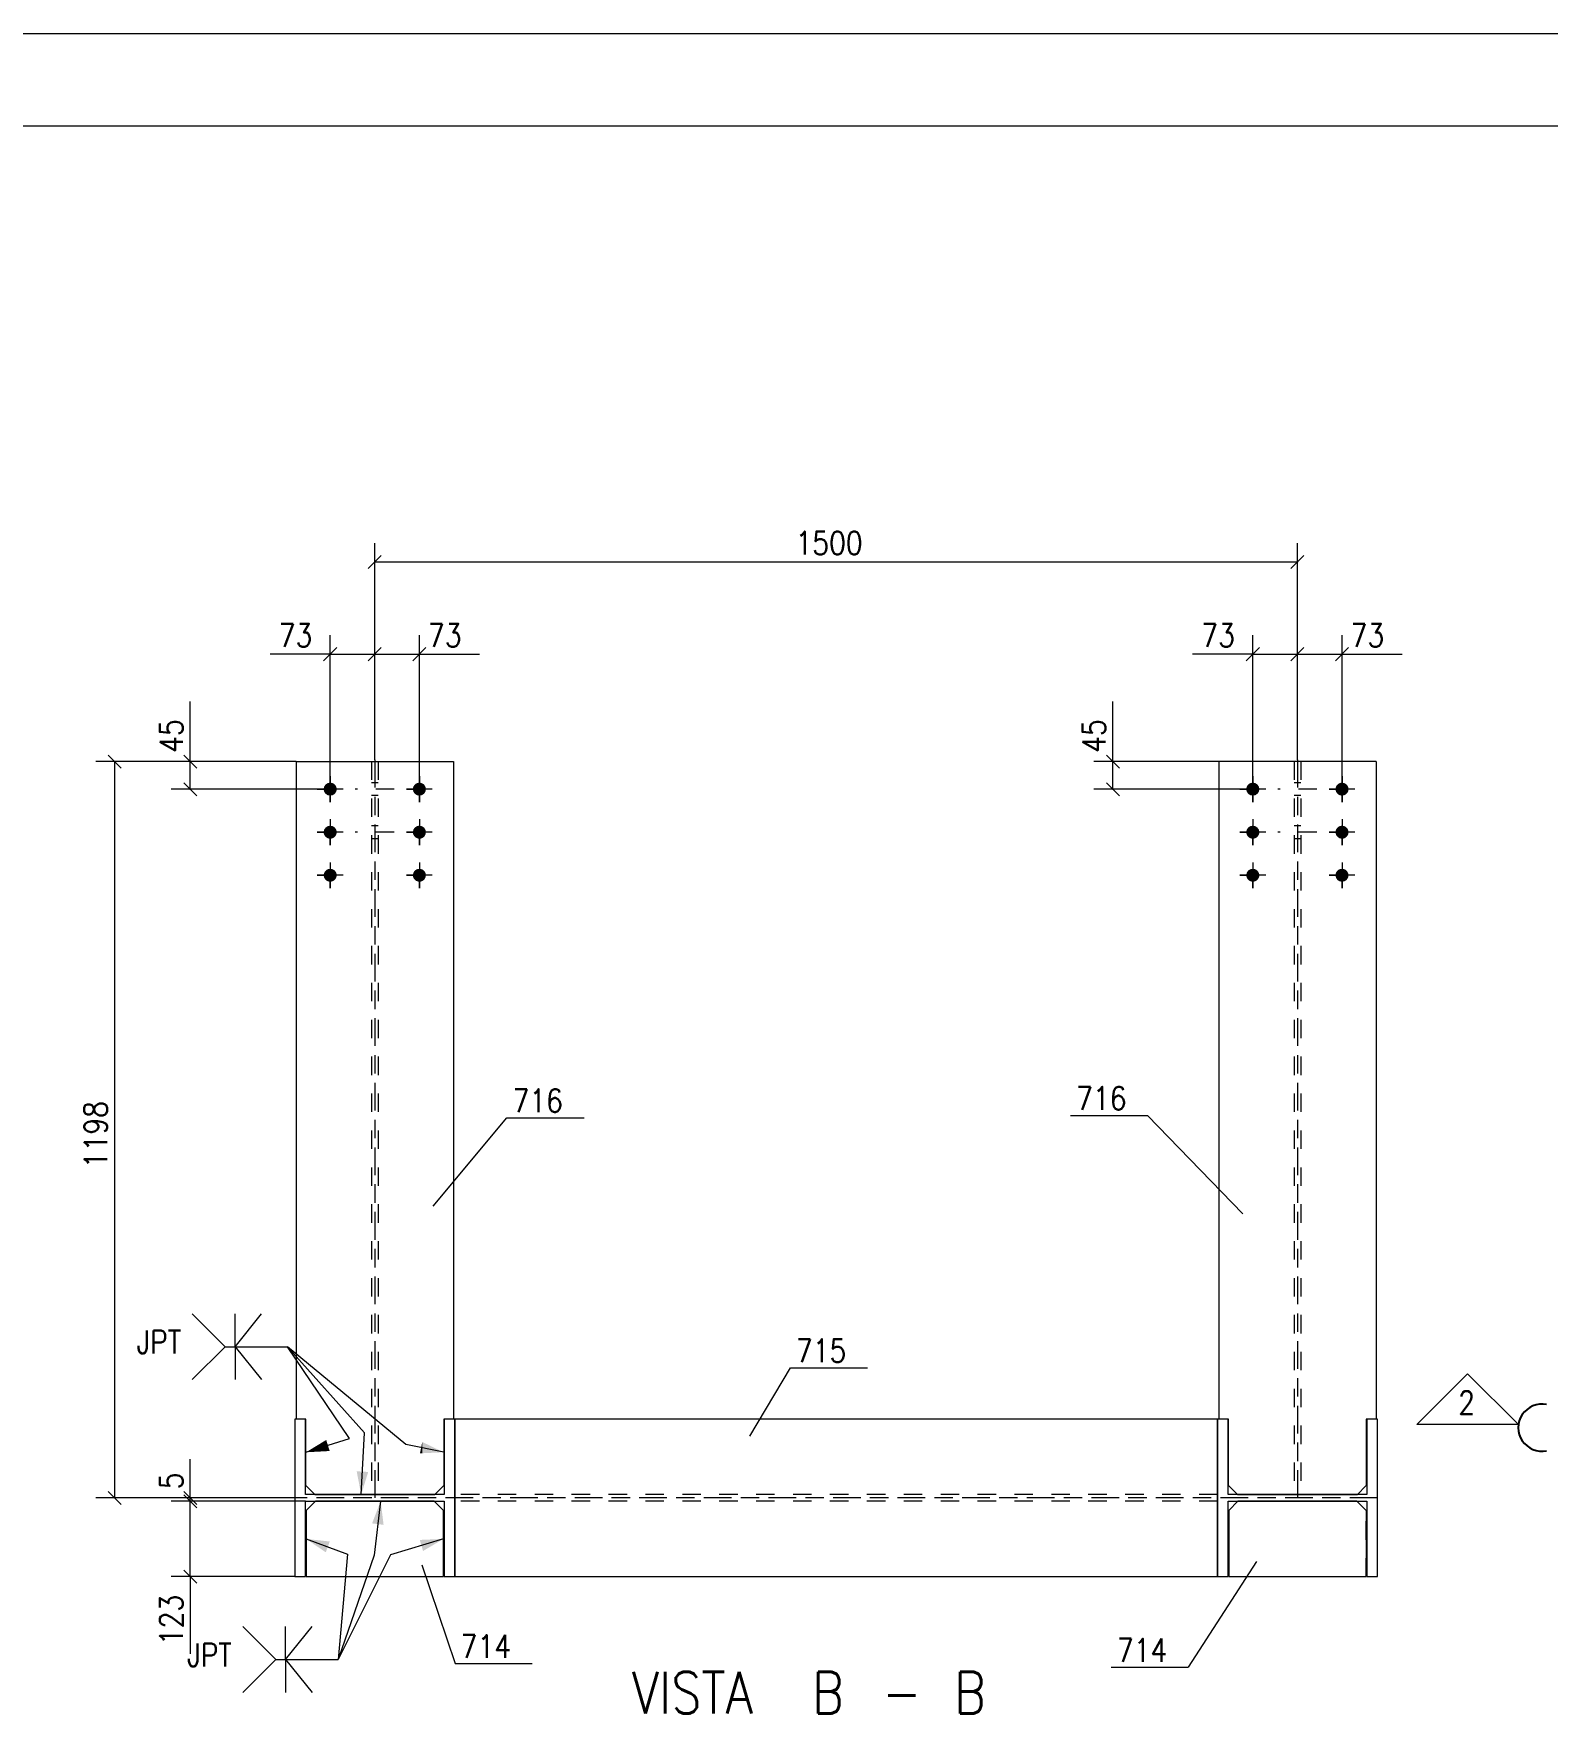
# Model space of a CAD drawing. Header units: millimetres. Extents: x 5 to 846, y 5 to 599.
# Drawn here: x 495.8 to 659.9, y 416.9 to 599 of the extents above; entities that cross this region are included whole.
import ezdxf

# ---------------------------------------------------------------- set-up
doc = ezdxf.new("R2010")
doc.units = ezdxf.units.MM
for name, pattern in [('XKITLINE00', [0]), ('XKITLINE02', [4, 2, -2]), ('XKITLINE06', [7, 3, -1, 2, -1])]:
    doc.linetypes.add(name, pattern=pattern)
for name, color, linetype, lineweight in [('Cota', 4, 'Continuous', 0), ('Marca da peça', 2, 'Continuous', 0), ('Objeto gráfico', 3, 'Continuous', 0), ('Outro tipo de objeto', 7, 'Continuous', 0), ('Parafuso', 3, 'Continuous', 0), ('Peça', 2, 'Continuous', 0), ('Solda', 1, 'Continuous', 0), ('Texto', 7, 'Continuous', 0)]:
    doc.layers.add(name, color=color, linetype=linetype, lineweight=lineweight)
doc.styles.add('ROMANS', font='ROMANS__.TTF')
doc.styles.add('SIMPLEX', font='SIMPLEX_.TTF')

msp = doc.modelspace()

# ---------------------------------------------------------------- hatches: boundary and pattern name
at = {"layer": 'Parafuso'}
for points in [[(528.69, 517.06), (528.69, 517.03), (528.68, 516.99), (528.68, 516.96), (528.67, 516.93), (528.66, 516.89), (528.65, 516.86), (528.64, 516.83), (528.62, 516.8), (528.61, 516.77), (528.59, 516.74), (528.57, 516.71), (528.55, 516.68), (528.53, 516.65), (528.51, 516.63), (528.49, 516.6), (528.46, 516.58), (528.43, 516.56), (528.41, 516.54), (528.38, 516.52), (528.35, 516.5), (528.32, 516.48), (528.29, 516.46), (528.26, 516.45), (528.23, 516.44), (528.19, 516.43), (528.16, 516.42), (528.13, 516.41), (528.09, 516.41), (528.06, 516.4), (528.02, 516.4), (527.99, 516.4), (527.96, 516.4), (527.92, 516.4), (527.89, 516.41), (527.85, 516.41), (527.82, 516.42), (527.79, 516.43), (527.75, 516.44), (527.72, 516.45), (527.69, 516.46), (527.66, 516.48), (527.63, 516.5), (527.6, 516.52), (527.57, 516.54), (527.55, 516.56), (527.52, 516.58), (527.5, 516.6), (527.47, 516.63), (527.45, 516.65), (527.43, 516.68), (527.41, 516.71), (527.39, 516.74), (527.37, 516.77), (527.36, 516.8), (527.34, 516.83), (527.33, 516.86), (527.32, 516.89), (527.31, 516.93), (527.3, 516.96), (527.3, 516.99), (527.29, 517.03), (527.29, 517.06), (527.29, 517.1), (527.29, 517.13), (527.29, 517.17), (527.3, 517.2), (527.3, 517.23), (527.31, 517.27), (527.32, 517.3), (527.33, 517.33), (527.34, 517.37), (527.36, 517.4), (527.37, 517.43), (527.39, 517.46), (527.41, 517.49), (527.43, 517.51), (527.45, 517.54), (527.47, 517.57), (527.5, 517.59), (527.52, 517.62), (527.55, 517.64), (527.57, 517.66), (527.6, 517.68), (527.63, 517.7), (527.66, 517.71), (527.69, 517.73), (527.72, 517.74), (527.75, 517.76), (527.79, 517.77), (527.82, 517.78), (527.85, 517.78), (527.89, 517.79), (527.92, 517.79), (527.96, 517.8), (527.99, 517.8), (528.02, 517.8), (528.06, 517.79), (528.09, 517.79), (528.13, 517.78), (528.16, 517.78), (528.19, 517.77), (528.23, 517.76), (528.26, 517.74), (528.29, 517.73), (528.32, 517.71), (528.35, 517.7), (528.38, 517.68), (528.41, 517.66), (528.43, 517.64), (528.46, 517.62), (528.49, 517.59), (528.51, 517.57), (528.53, 517.54), (528.55, 517.51), (528.57, 517.49), (528.59, 517.46), (528.61, 517.43), (528.62, 517.4), (528.64, 517.37), (528.65, 517.33), (528.66, 517.3), (528.67, 517.27), (528.68, 517.23), (528.68, 517.2), (528.69, 517.17), (528.69, 517.13), (528.69, 517.1)], [(538.36, 517.06), (538.35, 517.03), (538.35, 516.99), (538.34, 516.96), (538.34, 516.93), (538.33, 516.89), (538.32, 516.86), (538.3, 516.83), (538.29, 516.8), (538.27, 516.77), (538.26, 516.74), (538.24, 516.71), (538.22, 516.68), (538.2, 516.65), (538.18, 516.63), (538.15, 516.6), (538.13, 516.58), (538.1, 516.56), (538.07, 516.54), (538.05, 516.52), (538.02, 516.5), (537.99, 516.48), (537.96, 516.46), (537.92, 516.45), (537.89, 516.44), (537.86, 516.43), (537.83, 516.42), (537.79, 516.41), (537.76, 516.41), (537.73, 516.4), (537.69, 516.4), (537.66, 516.4), (537.62, 516.4), (537.59, 516.4), (537.55, 516.41), (537.52, 516.41), (537.49, 516.42), (537.45, 516.43), (537.42, 516.44), (537.39, 516.45), (537.36, 516.46), (537.33, 516.48), (537.3, 516.5), (537.27, 516.52), (537.24, 516.54), (537.21, 516.56), (537.19, 516.58), (537.16, 516.6), (537.14, 516.63), (537.12, 516.65), (537.09, 516.68), (537.07, 516.71), (537.06, 516.74), (537.04, 516.77), (537.02, 516.8), (537.01, 516.83), (537, 516.86), (536.99, 516.89), (536.98, 516.93), (536.97, 516.96), (536.96, 516.99), (536.96, 517.03), (536.96, 517.06), (536.96, 517.1), (536.96, 517.13), (536.96, 517.17), (536.96, 517.2), (536.97, 517.23), (536.98, 517.27), (536.99, 517.3), (537, 517.33), (537.01, 517.37), (537.02, 517.4), (537.04, 517.43), (537.06, 517.46), (537.07, 517.49), (537.09, 517.51), (537.12, 517.54), (537.14, 517.57), (537.16, 517.59), (537.19, 517.62), (537.21, 517.64), (537.24, 517.66), (537.27, 517.68), (537.3, 517.7), (537.33, 517.71), (537.36, 517.73), (537.39, 517.74), (537.42, 517.76), (537.45, 517.77), (537.49, 517.78), (537.52, 517.78), (537.55, 517.79), (537.59, 517.79), (537.62, 517.8), (537.66, 517.8), (537.69, 517.8), (537.73, 517.79), (537.76, 517.79), (537.79, 517.78), (537.83, 517.78), (537.86, 517.77), (537.89, 517.76), (537.92, 517.74), (537.96, 517.73), (537.99, 517.71), (538.02, 517.7), (538.05, 517.68), (538.07, 517.66), (538.1, 517.64), (538.13, 517.62), (538.15, 517.59), (538.18, 517.57), (538.2, 517.54), (538.22, 517.51), (538.24, 517.49), (538.26, 517.46), (538.27, 517.43), (538.29, 517.4), (538.3, 517.37), (538.32, 517.33), (538.33, 517.3), (538.34, 517.27), (538.34, 517.23), (538.35, 517.2), (538.35, 517.17), (538.36, 517.13), (538.36, 517.1)], [(628.69, 517.06), (628.69, 517.03), (628.68, 516.99), (628.68, 516.96), (628.67, 516.93), (628.66, 516.89), (628.65, 516.86), (628.64, 516.83), (628.62, 516.8), (628.61, 516.77), (628.59, 516.74), (628.57, 516.71), (628.55, 516.68), (628.53, 516.65), (628.51, 516.63), (628.49, 516.6), (628.46, 516.58), (628.43, 516.56), (628.41, 516.54), (628.38, 516.52), (628.35, 516.5), (628.32, 516.48), (628.29, 516.46), (628.26, 516.45), (628.23, 516.44), (628.19, 516.43), (628.16, 516.42), (628.13, 516.41), (628.09, 516.41), (628.06, 516.4), (628.02, 516.4), (627.99, 516.4), (627.96, 516.4), (627.92, 516.4), (627.89, 516.41), (627.85, 516.41), (627.82, 516.42), (627.79, 516.43), (627.75, 516.44), (627.72, 516.45), (627.69, 516.46), (627.66, 516.48), (627.63, 516.5), (627.6, 516.52), (627.57, 516.54), (627.55, 516.56), (627.52, 516.58), (627.5, 516.6), (627.47, 516.63), (627.45, 516.65), (627.43, 516.68), (627.41, 516.71), (627.39, 516.74), (627.37, 516.77), (627.36, 516.8), (627.34, 516.83), (627.33, 516.86), (627.32, 516.89), (627.31, 516.93), (627.3, 516.96), (627.3, 516.99), (627.29, 517.03), (627.29, 517.06), (627.29, 517.1), (627.29, 517.13), (627.29, 517.17), (627.3, 517.2), (627.3, 517.23), (627.31, 517.27), (627.32, 517.3), (627.33, 517.33), (627.34, 517.37), (627.36, 517.4), (627.37, 517.43), (627.39, 517.46), (627.41, 517.49), (627.43, 517.51), (627.45, 517.54), (627.47, 517.57), (627.5, 517.59), (627.52, 517.62), (627.55, 517.64), (627.57, 517.66), (627.6, 517.68), (627.63, 517.7), (627.66, 517.71), (627.69, 517.73), (627.72, 517.74), (627.75, 517.76), (627.79, 517.77), (627.82, 517.78), (627.85, 517.78), (627.89, 517.79), (627.92, 517.79), (627.96, 517.8), (627.99, 517.8), (628.02, 517.8), (628.06, 517.79), (628.09, 517.79), (628.13, 517.78), (628.16, 517.78), (628.19, 517.77), (628.23, 517.76), (628.26, 517.74), (628.29, 517.73), (628.32, 517.71), (628.35, 517.7), (628.38, 517.68), (628.41, 517.66), (628.43, 517.64), (628.46, 517.62), (628.49, 517.59), (628.51, 517.57), (628.53, 517.54), (628.55, 517.51), (628.57, 517.49), (628.59, 517.46), (628.61, 517.43), (628.62, 517.4), (628.64, 517.37), (628.65, 517.33), (628.66, 517.3), (628.67, 517.27), (628.68, 517.23), (628.68, 517.2), (628.69, 517.17), (628.69, 517.13), (628.69, 517.1)], [(638.36, 517.06), (638.35, 517.03), (638.35, 516.99), (638.34, 516.96), (638.34, 516.93), (638.33, 516.89), (638.32, 516.86), (638.3, 516.83), (638.29, 516.8), (638.27, 516.77), (638.26, 516.74), (638.24, 516.71), (638.22, 516.68), (638.2, 516.65), (638.18, 516.63), (638.15, 516.6), (638.13, 516.58), (638.1, 516.56), (638.07, 516.54), (638.05, 516.52), (638.02, 516.5), (637.99, 516.48), (637.96, 516.46), (637.92, 516.45), (637.89, 516.44), (637.86, 516.43), (637.83, 516.42), (637.79, 516.41), (637.76, 516.41), (637.73, 516.4), (637.69, 516.4), (637.66, 516.4), (637.62, 516.4), (637.59, 516.4), (637.55, 516.41), (637.52, 516.41), (637.49, 516.42), (637.45, 516.43), (637.42, 516.44), (637.39, 516.45), (637.36, 516.46), (637.33, 516.48), (637.3, 516.5), (637.27, 516.52), (637.24, 516.54), (637.21, 516.56), (637.19, 516.58), (637.16, 516.6), (637.14, 516.63), (637.12, 516.65), (637.09, 516.68), (637.07, 516.71), (637.06, 516.74), (637.04, 516.77), (637.02, 516.8), (637.01, 516.83), (637, 516.86), (636.99, 516.89), (636.98, 516.93), (636.97, 516.96), (636.96, 516.99), (636.96, 517.03), (636.96, 517.06), (636.96, 517.1), (636.96, 517.13), (636.96, 517.17), (636.96, 517.2), (636.97, 517.23), (636.98, 517.27), (636.99, 517.3), (637, 517.33), (637.01, 517.37), (637.02, 517.4), (637.04, 517.43), (637.06, 517.46), (637.07, 517.49), (637.09, 517.51), (637.12, 517.54), (637.14, 517.57), (637.16, 517.59), (637.19, 517.62), (637.21, 517.64), (637.24, 517.66), (637.27, 517.68), (637.3, 517.7), (637.33, 517.71), (637.36, 517.73), (637.39, 517.74), (637.42, 517.76), (637.45, 517.77), (637.49, 517.78), (637.52, 517.78), (637.55, 517.79), (637.59, 517.79), (637.62, 517.8), (637.66, 517.8), (637.69, 517.8), (637.73, 517.79), (637.76, 517.79), (637.79, 517.78), (637.83, 517.78), (637.86, 517.77), (637.89, 517.76), (637.92, 517.74), (637.96, 517.73), (637.99, 517.71), (638.02, 517.7), (638.05, 517.68), (638.07, 517.66), (638.1, 517.64), (638.13, 517.62), (638.15, 517.59), (638.18, 517.57), (638.2, 517.54), (638.22, 517.51), (638.24, 517.49), (638.26, 517.46), (638.27, 517.43), (638.29, 517.4), (638.3, 517.37), (638.32, 517.33), (638.33, 517.3), (638.34, 517.27), (638.34, 517.23), (638.35, 517.2), (638.35, 517.17), (638.36, 517.13), (638.36, 517.1)], [(528.69, 512.4), (528.69, 512.36), (528.68, 512.33), (528.68, 512.29), (528.67, 512.26), (528.66, 512.23), (528.65, 512.19), (528.64, 512.16), (528.62, 512.13), (528.61, 512.1), (528.59, 512.07), (528.57, 512.04), (528.55, 512.01), (528.53, 511.99), (528.51, 511.96), (528.49, 511.94), (528.46, 511.91), (528.43, 511.89), (528.41, 511.87), (528.38, 511.85), (528.35, 511.83), (528.32, 511.81), (528.29, 511.8), (528.26, 511.78), (528.23, 511.77), (528.19, 511.76), (528.16, 511.75), (528.13, 511.74), (528.09, 511.74), (528.06, 511.73), (528.02, 511.73), (527.99, 511.73), (527.96, 511.73), (527.92, 511.73), (527.89, 511.74), (527.85, 511.74), (527.82, 511.75), (527.79, 511.76), (527.75, 511.77), (527.72, 511.78), (527.69, 511.8), (527.66, 511.81), (527.63, 511.83), (527.6, 511.85), (527.57, 511.87), (527.55, 511.89), (527.52, 511.91), (527.5, 511.94), (527.47, 511.96), (527.45, 511.99), (527.43, 512.01), (527.41, 512.04), (527.39, 512.07), (527.37, 512.1), (527.36, 512.13), (527.34, 512.16), (527.33, 512.19), (527.32, 512.23), (527.31, 512.26), (527.3, 512.29), (527.3, 512.33), (527.29, 512.36), (527.29, 512.4), (527.29, 512.43), (527.29, 512.47), (527.29, 512.5), (527.3, 512.53), (527.3, 512.57), (527.31, 512.6), (527.32, 512.63), (527.33, 512.67), (527.34, 512.7), (527.36, 512.73), (527.37, 512.76), (527.39, 512.79), (527.41, 512.82), (527.43, 512.85), (527.45, 512.87), (527.47, 512.9), (527.5, 512.93), (527.52, 512.95), (527.55, 512.97), (527.57, 512.99), (527.6, 513.01), (527.63, 513.03), (527.66, 513.05), (527.69, 513.06), (527.72, 513.08), (527.75, 513.09), (527.79, 513.1), (527.82, 513.11), (527.85, 513.12), (527.89, 513.12), (527.92, 513.13), (527.96, 513.13), (527.99, 513.13), (528.02, 513.13), (528.06, 513.13), (528.09, 513.12), (528.13, 513.12), (528.16, 513.11), (528.19, 513.1), (528.23, 513.09), (528.26, 513.08), (528.29, 513.06), (528.32, 513.05), (528.35, 513.03), (528.38, 513.01), (528.41, 512.99), (528.43, 512.97), (528.46, 512.95), (528.49, 512.93), (528.51, 512.9), (528.53, 512.87), (528.55, 512.85), (528.57, 512.82), (528.59, 512.79), (528.61, 512.76), (528.62, 512.73), (528.64, 512.7), (528.65, 512.67), (528.66, 512.63), (528.67, 512.6), (528.68, 512.57), (528.68, 512.53), (528.69, 512.5), (528.69, 512.47), (528.69, 512.43)], [(538.36, 512.4), (538.35, 512.36), (538.35, 512.33), (538.34, 512.29), (538.34, 512.26), (538.33, 512.23), (538.32, 512.19), (538.3, 512.16), (538.29, 512.13), (538.27, 512.1), (538.26, 512.07), (538.24, 512.04), (538.22, 512.01), (538.2, 511.99), (538.18, 511.96), (538.15, 511.94), (538.13, 511.91), (538.1, 511.89), (538.07, 511.87), (538.05, 511.85), (538.02, 511.83), (537.99, 511.81), (537.96, 511.8), (537.92, 511.78), (537.89, 511.77), (537.86, 511.76), (537.83, 511.75), (537.79, 511.74), (537.76, 511.74), (537.73, 511.73), (537.69, 511.73), (537.66, 511.73), (537.62, 511.73), (537.59, 511.73), (537.55, 511.74), (537.52, 511.74), (537.49, 511.75), (537.45, 511.76), (537.42, 511.77), (537.39, 511.78), (537.36, 511.8), (537.33, 511.81), (537.3, 511.83), (537.27, 511.85), (537.24, 511.87), (537.21, 511.89), (537.19, 511.91), (537.16, 511.94), (537.14, 511.96), (537.12, 511.99), (537.09, 512.01), (537.07, 512.04), (537.06, 512.07), (537.04, 512.1), (537.02, 512.13), (537.01, 512.16), (537, 512.19), (536.99, 512.23), (536.98, 512.26), (536.97, 512.29), (536.96, 512.33), (536.96, 512.36), (536.96, 512.4), (536.96, 512.43), (536.96, 512.47), (536.96, 512.5), (536.96, 512.53), (536.97, 512.57), (536.98, 512.6), (536.99, 512.63), (537, 512.67), (537.01, 512.7), (537.02, 512.73), (537.04, 512.76), (537.06, 512.79), (537.07, 512.82), (537.09, 512.85), (537.12, 512.87), (537.14, 512.9), (537.16, 512.93), (537.19, 512.95), (537.21, 512.97), (537.24, 512.99), (537.27, 513.01), (537.3, 513.03), (537.33, 513.05), (537.36, 513.06), (537.39, 513.08), (537.42, 513.09), (537.45, 513.1), (537.49, 513.11), (537.52, 513.12), (537.55, 513.12), (537.59, 513.13), (537.62, 513.13), (537.66, 513.13), (537.69, 513.13), (537.73, 513.13), (537.76, 513.12), (537.79, 513.12), (537.83, 513.11), (537.86, 513.1), (537.89, 513.09), (537.92, 513.08), (537.96, 513.06), (537.99, 513.05), (538.02, 513.03), (538.05, 513.01), (538.07, 512.99), (538.1, 512.97), (538.13, 512.95), (538.15, 512.93), (538.18, 512.9), (538.2, 512.87), (538.22, 512.85), (538.24, 512.82), (538.26, 512.79), (538.27, 512.76), (538.29, 512.73), (538.3, 512.7), (538.32, 512.67), (538.33, 512.63), (538.34, 512.6), (538.34, 512.57), (538.35, 512.53), (538.35, 512.5), (538.36, 512.47), (538.36, 512.43)], [(628.69, 512.4), (628.69, 512.36), (628.68, 512.33), (628.68, 512.29), (628.67, 512.26), (628.66, 512.23), (628.65, 512.19), (628.64, 512.16), (628.62, 512.13), (628.61, 512.1), (628.59, 512.07), (628.57, 512.04), (628.55, 512.01), (628.53, 511.99), (628.51, 511.96), (628.49, 511.94), (628.46, 511.91), (628.43, 511.89), (628.41, 511.87), (628.38, 511.85), (628.35, 511.83), (628.32, 511.81), (628.29, 511.8), (628.26, 511.78), (628.23, 511.77), (628.19, 511.76), (628.16, 511.75), (628.13, 511.74), (628.09, 511.74), (628.06, 511.73), (628.02, 511.73), (627.99, 511.73), (627.96, 511.73), (627.92, 511.73), (627.89, 511.74), (627.85, 511.74), (627.82, 511.75), (627.79, 511.76), (627.75, 511.77), (627.72, 511.78), (627.69, 511.8), (627.66, 511.81), (627.63, 511.83), (627.6, 511.85), (627.57, 511.87), (627.55, 511.89), (627.52, 511.91), (627.5, 511.94), (627.47, 511.96), (627.45, 511.99), (627.43, 512.01), (627.41, 512.04), (627.39, 512.07), (627.37, 512.1), (627.36, 512.13), (627.34, 512.16), (627.33, 512.19), (627.32, 512.23), (627.31, 512.26), (627.3, 512.29), (627.3, 512.33), (627.29, 512.36), (627.29, 512.4), (627.29, 512.43), (627.29, 512.47), (627.29, 512.5), (627.3, 512.53), (627.3, 512.57), (627.31, 512.6), (627.32, 512.63), (627.33, 512.67), (627.34, 512.7), (627.36, 512.73), (627.37, 512.76), (627.39, 512.79), (627.41, 512.82), (627.43, 512.85), (627.45, 512.87), (627.47, 512.9), (627.5, 512.93), (627.52, 512.95), (627.55, 512.97), (627.57, 512.99), (627.6, 513.01), (627.63, 513.03), (627.66, 513.05), (627.69, 513.06), (627.72, 513.08), (627.75, 513.09), (627.79, 513.1), (627.82, 513.11), (627.85, 513.12), (627.89, 513.12), (627.92, 513.13), (627.96, 513.13), (627.99, 513.13), (628.02, 513.13), (628.06, 513.13), (628.09, 513.12), (628.13, 513.12), (628.16, 513.11), (628.19, 513.1), (628.23, 513.09), (628.26, 513.08), (628.29, 513.06), (628.32, 513.05), (628.35, 513.03), (628.38, 513.01), (628.41, 512.99), (628.43, 512.97), (628.46, 512.95), (628.49, 512.93), (628.51, 512.9), (628.53, 512.87), (628.55, 512.85), (628.57, 512.82), (628.59, 512.79), (628.61, 512.76), (628.62, 512.73), (628.64, 512.7), (628.65, 512.67), (628.66, 512.63), (628.67, 512.6), (628.68, 512.57), (628.68, 512.53), (628.69, 512.5), (628.69, 512.47), (628.69, 512.43)], [(638.36, 512.4), (638.35, 512.36), (638.35, 512.33), (638.34, 512.29), (638.34, 512.26), (638.33, 512.23), (638.32, 512.19), (638.3, 512.16), (638.29, 512.13), (638.27, 512.1), (638.26, 512.07), (638.24, 512.04), (638.22, 512.01), (638.2, 511.99), (638.18, 511.96), (638.15, 511.94), (638.13, 511.91), (638.1, 511.89), (638.07, 511.87), (638.05, 511.85), (638.02, 511.83), (637.99, 511.81), (637.96, 511.8), (637.92, 511.78), (637.89, 511.77), (637.86, 511.76), (637.83, 511.75), (637.79, 511.74), (637.76, 511.74), (637.73, 511.73), (637.69, 511.73), (637.66, 511.73), (637.62, 511.73), (637.59, 511.73), (637.55, 511.74), (637.52, 511.74), (637.49, 511.75), (637.45, 511.76), (637.42, 511.77), (637.39, 511.78), (637.36, 511.8), (637.33, 511.81), (637.3, 511.83), (637.27, 511.85), (637.24, 511.87), (637.21, 511.89), (637.19, 511.91), (637.16, 511.94), (637.14, 511.96), (637.12, 511.99), (637.09, 512.01), (637.07, 512.04), (637.06, 512.07), (637.04, 512.1), (637.02, 512.13), (637.01, 512.16), (637, 512.19), (636.99, 512.23), (636.98, 512.26), (636.97, 512.29), (636.96, 512.33), (636.96, 512.36), (636.96, 512.4), (636.96, 512.43), (636.96, 512.47), (636.96, 512.5), (636.96, 512.53), (636.97, 512.57), (636.98, 512.6), (636.99, 512.63), (637, 512.67), (637.01, 512.7), (637.02, 512.73), (637.04, 512.76), (637.06, 512.79), (637.07, 512.82), (637.09, 512.85), (637.12, 512.87), (637.14, 512.9), (637.16, 512.93), (637.19, 512.95), (637.21, 512.97), (637.24, 512.99), (637.27, 513.01), (637.3, 513.03), (637.33, 513.05), (637.36, 513.06), (637.39, 513.08), (637.42, 513.09), (637.45, 513.1), (637.49, 513.11), (637.52, 513.12), (637.55, 513.12), (637.59, 513.13), (637.62, 513.13), (637.66, 513.13), (637.69, 513.13), (637.73, 513.13), (637.76, 513.12), (637.79, 513.12), (637.83, 513.11), (637.86, 513.1), (637.89, 513.09), (637.92, 513.08), (637.96, 513.06), (637.99, 513.05), (638.02, 513.03), (638.05, 513.01), (638.07, 512.99), (638.1, 512.97), (638.13, 512.95), (638.15, 512.93), (638.18, 512.9), (638.2, 512.87), (638.22, 512.85), (638.24, 512.82), (638.26, 512.79), (638.27, 512.76), (638.29, 512.73), (638.3, 512.7), (638.32, 512.67), (638.33, 512.63), (638.34, 512.6), (638.34, 512.57), (638.35, 512.53), (638.35, 512.5), (638.36, 512.47), (638.36, 512.43)], [(528.69, 507.73), (528.69, 507.7), (528.68, 507.66), (528.68, 507.63), (528.67, 507.59), (528.66, 507.56), (528.65, 507.53), (528.64, 507.5), (528.62, 507.46), (528.61, 507.43), (528.59, 507.4), (528.57, 507.38), (528.55, 507.35), (528.53, 507.32), (528.51, 507.29), (528.49, 507.27), (528.46, 507.25), (528.43, 507.22), (528.41, 507.2), (528.38, 507.18), (528.35, 507.16), (528.32, 507.15), (528.29, 507.13), (528.26, 507.12), (528.23, 507.11), (528.19, 507.09), (528.16, 507.09), (528.13, 507.08), (528.09, 507.07), (528.06, 507.07), (528.02, 507.06), (527.99, 507.06), (527.96, 507.06), (527.92, 507.07), (527.89, 507.07), (527.85, 507.08), (527.82, 507.09), (527.79, 507.09), (527.75, 507.11), (527.72, 507.12), (527.69, 507.13), (527.66, 507.15), (527.63, 507.16), (527.6, 507.18), (527.57, 507.2), (527.55, 507.22), (527.52, 507.25), (527.5, 507.27), (527.47, 507.29), (527.45, 507.32), (527.43, 507.35), (527.41, 507.38), (527.39, 507.4), (527.37, 507.43), (527.36, 507.46), (527.34, 507.5), (527.33, 507.53), (527.32, 507.56), (527.31, 507.59), (527.3, 507.63), (527.3, 507.66), (527.29, 507.7), (527.29, 507.73), (527.29, 507.76), (527.29, 507.8), (527.29, 507.83), (527.3, 507.87), (527.3, 507.9), (527.31, 507.93), (527.32, 507.97), (527.33, 508), (527.34, 508.03), (527.36, 508.06), (527.37, 508.09), (527.39, 508.12), (527.41, 508.15), (527.43, 508.18), (527.45, 508.21), (527.47, 508.23), (527.5, 508.26), (527.52, 508.28), (527.55, 508.31), (527.57, 508.33), (527.6, 508.35), (527.63, 508.36), (527.66, 508.38), (527.69, 508.4), (527.72, 508.41), (527.75, 508.42), (527.79, 508.43), (527.82, 508.44), (527.85, 508.45), (527.89, 508.46), (527.92, 508.46), (527.96, 508.46), (527.99, 508.46), (528.02, 508.46), (528.06, 508.46), (528.09, 508.46), (528.13, 508.45), (528.16, 508.44), (528.19, 508.43), (528.23, 508.42), (528.26, 508.41), (528.29, 508.4), (528.32, 508.38), (528.35, 508.36), (528.38, 508.35), (528.41, 508.33), (528.43, 508.31), (528.46, 508.28), (528.49, 508.26), (528.51, 508.23), (528.53, 508.21), (528.55, 508.18), (528.57, 508.15), (528.59, 508.12), (528.61, 508.09), (528.62, 508.06), (528.64, 508.03), (528.65, 508), (528.66, 507.97), (528.67, 507.93), (528.68, 507.9), (528.68, 507.87), (528.69, 507.83), (528.69, 507.8), (528.69, 507.76)], [(538.36, 507.73), (538.35, 507.7), (538.35, 507.66), (538.34, 507.63), (538.34, 507.59), (538.33, 507.56), (538.32, 507.53), (538.3, 507.5), (538.29, 507.46), (538.27, 507.43), (538.26, 507.4), (538.24, 507.38), (538.22, 507.35), (538.2, 507.32), (538.18, 507.29), (538.15, 507.27), (538.13, 507.25), (538.1, 507.22), (538.07, 507.2), (538.05, 507.18), (538.02, 507.16), (537.99, 507.15), (537.96, 507.13), (537.92, 507.12), (537.89, 507.11), (537.86, 507.09), (537.83, 507.09), (537.79, 507.08), (537.76, 507.07), (537.73, 507.07), (537.69, 507.06), (537.66, 507.06), (537.62, 507.06), (537.59, 507.07), (537.55, 507.07), (537.52, 507.08), (537.49, 507.09), (537.45, 507.09), (537.42, 507.11), (537.39, 507.12), (537.36, 507.13), (537.33, 507.15), (537.3, 507.16), (537.27, 507.18), (537.24, 507.2), (537.21, 507.22), (537.19, 507.25), (537.16, 507.27), (537.14, 507.29), (537.12, 507.32), (537.09, 507.35), (537.07, 507.38), (537.06, 507.4), (537.04, 507.43), (537.02, 507.46), (537.01, 507.5), (537, 507.53), (536.99, 507.56), (536.98, 507.59), (536.97, 507.63), (536.96, 507.66), (536.96, 507.7), (536.96, 507.73), (536.96, 507.76), (536.96, 507.8), (536.96, 507.83), (536.96, 507.87), (536.97, 507.9), (536.98, 507.93), (536.99, 507.97), (537, 508), (537.01, 508.03), (537.02, 508.06), (537.04, 508.09), (537.06, 508.12), (537.07, 508.15), (537.09, 508.18), (537.12, 508.21), (537.14, 508.23), (537.16, 508.26), (537.19, 508.28), (537.21, 508.31), (537.24, 508.33), (537.27, 508.35), (537.3, 508.36), (537.33, 508.38), (537.36, 508.4), (537.39, 508.41), (537.42, 508.42), (537.45, 508.43), (537.49, 508.44), (537.52, 508.45), (537.55, 508.46), (537.59, 508.46), (537.62, 508.46), (537.66, 508.46), (537.69, 508.46), (537.73, 508.46), (537.76, 508.46), (537.79, 508.45), (537.83, 508.44), (537.86, 508.43), (537.89, 508.42), (537.92, 508.41), (537.96, 508.4), (537.99, 508.38), (538.02, 508.36), (538.05, 508.35), (538.07, 508.33), (538.1, 508.31), (538.13, 508.28), (538.15, 508.26), (538.18, 508.23), (538.2, 508.21), (538.22, 508.18), (538.24, 508.15), (538.26, 508.12), (538.27, 508.09), (538.29, 508.06), (538.3, 508.03), (538.32, 508), (538.33, 507.97), (538.34, 507.93), (538.34, 507.9), (538.35, 507.87), (538.35, 507.83), (538.36, 507.8), (538.36, 507.76)], [(628.69, 507.73), (628.69, 507.7), (628.68, 507.66), (628.68, 507.63), (628.67, 507.59), (628.66, 507.56), (628.65, 507.53), (628.64, 507.5), (628.62, 507.46), (628.61, 507.43), (628.59, 507.4), (628.57, 507.38), (628.55, 507.35), (628.53, 507.32), (628.51, 507.29), (628.49, 507.27), (628.46, 507.25), (628.43, 507.22), (628.41, 507.2), (628.38, 507.18), (628.35, 507.16), (628.32, 507.15), (628.29, 507.13), (628.26, 507.12), (628.23, 507.11), (628.19, 507.09), (628.16, 507.09), (628.13, 507.08), (628.09, 507.07), (628.06, 507.07), (628.02, 507.06), (627.99, 507.06), (627.96, 507.06), (627.92, 507.07), (627.89, 507.07), (627.85, 507.08), (627.82, 507.09), (627.79, 507.09), (627.75, 507.11), (627.72, 507.12), (627.69, 507.13), (627.66, 507.15), (627.63, 507.16), (627.6, 507.18), (627.57, 507.2), (627.55, 507.22), (627.52, 507.25), (627.5, 507.27), (627.47, 507.29), (627.45, 507.32), (627.43, 507.35), (627.41, 507.38), (627.39, 507.4), (627.37, 507.43), (627.36, 507.46), (627.34, 507.5), (627.33, 507.53), (627.32, 507.56), (627.31, 507.59), (627.3, 507.63), (627.3, 507.66), (627.29, 507.7), (627.29, 507.73), (627.29, 507.76), (627.29, 507.8), (627.29, 507.83), (627.3, 507.87), (627.3, 507.9), (627.31, 507.93), (627.32, 507.97), (627.33, 508), (627.34, 508.03), (627.36, 508.06), (627.37, 508.09), (627.39, 508.12), (627.41, 508.15), (627.43, 508.18), (627.45, 508.21), (627.47, 508.23), (627.5, 508.26), (627.52, 508.28), (627.55, 508.31), (627.57, 508.33), (627.6, 508.35), (627.63, 508.36), (627.66, 508.38), (627.69, 508.4), (627.72, 508.41), (627.75, 508.42), (627.79, 508.43), (627.82, 508.44), (627.85, 508.45), (627.89, 508.46), (627.92, 508.46), (627.96, 508.46), (627.99, 508.46), (628.02, 508.46), (628.06, 508.46), (628.09, 508.46), (628.13, 508.45), (628.16, 508.44), (628.19, 508.43), (628.23, 508.42), (628.26, 508.41), (628.29, 508.4), (628.32, 508.38), (628.35, 508.36), (628.38, 508.35), (628.41, 508.33), (628.43, 508.31), (628.46, 508.28), (628.49, 508.26), (628.51, 508.23), (628.53, 508.21), (628.55, 508.18), (628.57, 508.15), (628.59, 508.12), (628.61, 508.09), (628.62, 508.06), (628.64, 508.03), (628.65, 508), (628.66, 507.97), (628.67, 507.93), (628.68, 507.9), (628.68, 507.87), (628.69, 507.83), (628.69, 507.8), (628.69, 507.76)], [(638.36, 507.73), (638.35, 507.7), (638.35, 507.66), (638.34, 507.63), (638.34, 507.59), (638.33, 507.56), (638.32, 507.53), (638.3, 507.5), (638.29, 507.46), (638.27, 507.43), (638.26, 507.4), (638.24, 507.38), (638.22, 507.35), (638.2, 507.32), (638.18, 507.29), (638.15, 507.27), (638.13, 507.25), (638.1, 507.22), (638.07, 507.2), (638.05, 507.18), (638.02, 507.16), (637.99, 507.15), (637.96, 507.13), (637.92, 507.12), (637.89, 507.11), (637.86, 507.09), (637.83, 507.09), (637.79, 507.08), (637.76, 507.07), (637.73, 507.07), (637.69, 507.06), (637.66, 507.06), (637.62, 507.06), (637.59, 507.07), (637.55, 507.07), (637.52, 507.08), (637.49, 507.09), (637.45, 507.09), (637.42, 507.11), (637.39, 507.12), (637.36, 507.13), (637.33, 507.15), (637.3, 507.16), (637.27, 507.18), (637.24, 507.2), (637.21, 507.22), (637.19, 507.25), (637.16, 507.27), (637.14, 507.29), (637.12, 507.32), (637.09, 507.35), (637.07, 507.38), (637.06, 507.4), (637.04, 507.43), (637.02, 507.46), (637.01, 507.5), (637, 507.53), (636.99, 507.56), (636.98, 507.59), (636.97, 507.63), (636.96, 507.66), (636.96, 507.7), (636.96, 507.73), (636.96, 507.76), (636.96, 507.8), (636.96, 507.83), (636.96, 507.87), (636.97, 507.9), (636.98, 507.93), (636.99, 507.97), (637, 508), (637.01, 508.03), (637.02, 508.06), (637.04, 508.09), (637.06, 508.12), (637.07, 508.15), (637.09, 508.18), (637.12, 508.21), (637.14, 508.23), (637.16, 508.26), (637.19, 508.28), (637.21, 508.31), (637.24, 508.33), (637.27, 508.35), (637.3, 508.36), (637.33, 508.38), (637.36, 508.4), (637.39, 508.41), (637.42, 508.42), (637.45, 508.43), (637.49, 508.44), (637.52, 508.45), (637.55, 508.46), (637.59, 508.46), (637.62, 508.46), (637.66, 508.46), (637.69, 508.46), (637.73, 508.46), (637.76, 508.46), (637.79, 508.45), (637.83, 508.44), (637.86, 508.43), (637.89, 508.42), (637.92, 508.41), (637.96, 508.4), (637.99, 508.38), (638.02, 508.36), (638.05, 508.35), (638.07, 508.33), (638.1, 508.31), (638.13, 508.28), (638.15, 508.26), (638.18, 508.23), (638.2, 508.21), (638.22, 508.18), (638.24, 508.15), (638.26, 508.12), (638.27, 508.09), (638.29, 508.06), (638.3, 508.03), (638.32, 508), (638.33, 507.97), (638.34, 507.93), (638.34, 507.9), (638.35, 507.87), (638.35, 507.83), (638.36, 507.8), (638.36, 507.76)]]:
    msp.add_hatch(color=7, dxfattribs=at).paths.add_polyline_path(points, flags=17)
at = {"layer": 'Solda'}
for points in [[(533.46, 439.91), (533.78, 437.35), (532.53, 437.5)], [(525.38, 435.82), (527.94, 435.54), (527.51, 434.37)], [(540.27, 435.82), (538.05, 434.51), (537.7, 435.71)]]:
    msp.add_hatch(color=7, dxfattribs=at).paths.add_polyline_path(points, flags=17)

# ---------------------------------------------------------------- linework, layer by layer
at = {"color": 1}
msp.add_arc((659.31, 447.88), 2.55, 78.1395, 281.8605, dxfattribs=at)
at = {"layer": 'Cota', "color": 7, "linetype": 'XKITLINE00', "lineweight": 0}
for p, q in [((532.82, 521.01), (532.82, 543.78)), ((632.82, 520.26), (632.82, 543.78)), ((533.53, 542.44), (532.12, 541.02)), ((532.82, 541.73), (632.82, 541.73)), ((633.53, 542.44), (632.12, 541.02)), ((527.99, 517.1), (527.99, 533.78)), ((532.82, 520.26), (532.82, 533.78)), ((532.82, 520.26), (532.82, 533.78)), ((537.66, 517.1), (537.66, 533.78)), ((627.99, 517.1), (627.99, 533.78)), ((632.82, 520.26), (632.82, 533.78)), ((632.82, 520.26), (632.82, 533.78)), ((637.66, 517.1), (637.66, 533.78)), ((527.99, 531.73), (521.47, 531.73)), ((527.99, 531.73), (521.47, 531.73)), ((528.7, 532.44), (527.28, 531.02)), ((527.99, 531.73), (532.82, 531.73)), ((533.53, 532.44), (532.12, 531.02)), ((533.53, 532.44), (532.12, 531.02)), ((532.82, 531.73), (537.66, 531.73)), ((538.36, 532.44), (536.95, 531.02)), ((537.66, 531.73), (544.17, 531.73)), ((537.66, 531.73), (544.17, 531.73)), ((627.99, 531.73), (621.47, 531.73)), ((627.99, 531.73), (621.47, 531.73)), ((628.7, 532.44), (627.28, 531.02)), ((627.99, 531.73), (632.82, 531.73)), ((633.53, 532.44), (632.12, 531.02)), ((633.53, 532.44), (632.12, 531.02)), ((632.82, 531.73), (637.66, 531.73)), ((638.36, 532.44), (636.95, 531.02)), ((637.66, 531.73), (644.17, 531.73)), ((637.66, 531.73), (644.17, 531.73)), ((512.82, 520.1), (512.82, 526.61)), ((512.82, 520.1), (512.82, 526.61)), ((612.82, 520.1), (612.82, 526.61)), ((612.82, 520.1), (612.82, 526.61)), ((503.92, 520.8), (505.34, 519.39)), ((512.12, 520.8), (513.53, 519.39)), ((612.12, 520.8), (613.53, 519.39)), ((524.29, 520.1), (502.58, 520.1)), ((504.63, 440.26), (504.63, 520.1)), ((524.29, 520.1), (510.77, 520.1)), ((512.82, 517.1), (512.82, 520.1)), ((624.29, 520.1), (610.77, 520.1)), ((612.82, 517.1), (612.82, 520.1)), ((512.12, 517.8), (513.53, 516.39)), ((612.12, 517.8), (613.53, 516.39)), ((527.99, 517.1), (510.77, 517.1)), ((627.99, 517.1), (610.77, 517.1)), ((512.82, 440.26), (512.82, 444.46)), ((512.82, 440.26), (512.82, 444.46)), ((503.92, 440.97), (505.34, 439.56)), ((512.12, 440.97), (513.53, 439.56)), ((524.16, 440.26), (502.58, 440.26)), ((524.16, 440.26), (510.77, 440.26)), ((525.31, 439.91), (510.77, 439.91)), ((525.31, 439.91), (510.77, 439.91)), ((512.12, 440.61), (513.53, 439.2)), ((512.12, 440.61), (513.53, 439.2)), ((512.82, 439.91), (512.82, 440.26)), ((512.82, 431.73), (512.82, 439.91)), ((524.16, 431.73), (510.77, 431.73)), ((512.12, 432.44), (513.53, 431.02)), ((512.82, 431.73), (512.82, 423.36)), ((512.82, 431.73), (512.82, 423.36))]:
    msp.add_line(p, q, dxfattribs=at)
at = {"layer": 'Cota', "color": 3}
for p in [(532.82, 541.73), (632.82, 541.73), (527.99, 531.73), (532.82, 531.73), (532.82, 531.73), (537.66, 531.73), (627.99, 531.73), (632.82, 531.73), (632.82, 531.73), (637.66, 531.73), (504.63, 520.1), (512.82, 520.1), (612.82, 520.1), (512.82, 517.1), (612.82, 517.1), (504.63, 440.26), (512.82, 440.26), (512.82, 439.91), (512.82, 439.91), (512.82, 431.73)]:
    msp.add_point(p, dxfattribs=at)
at = {"layer": 'Marca da peça', "color": 7, "linetype": 'XKITLINE00', "lineweight": 0}
for p, q in [((539.15, 471.88), (547.15, 481.48)), ((547.15, 481.48), (555.51, 481.48)), ((608.24, 481.73), (616.59, 481.73)), ((626.92, 471.07), (616.59, 481.73)), ((573.46, 446.97), (577.87, 454.38)), ((577.87, 454.38), (586.22, 454.38)), ((537.93, 433.02), (541.53, 422.32)), ((628.38, 433.39), (621, 421.91)), ((541.53, 422.32), (549.88, 422.32)), ((612.65, 421.91), (621, 421.91))]:
    msp.add_line(p, q, dxfattribs=at)
at = {"layer": 'Objeto gráfico', "color": 7, "linetype": 'XKITLINE06', "lineweight": 0}
for p, q in [((532.82, 520.26), (532.82, 439.91)), ((632.82, 520.26), (632.82, 439.91)), ((641.49, 440.26), (524.16, 440.26))]:
    msp.add_line(p, q, dxfattribs=at)
at = {"layer": 'Outro tipo de objeto', "color": 7, "linetype": 'XKITLINE00', "lineweight": 0}
msp.add_line((5, 599), (846, 599), dxfattribs=at)
at = {"layer": 'Outro tipo de objeto', "color": 6, "linetype": 'XKITLINE00', "lineweight": 0}
msp.add_line((30, 589), (836, 589), dxfattribs=at)
at = {"layer": 'Parafuso', "color": 7, "linetype": 'XKITLINE00', "lineweight": 0}
for p, q in [((527.99, 518.5), (527.99, 517.57)), ((527.99, 518.5), (527.99, 515.7)), ((537.66, 518.5), (537.66, 515.7)), ((537.66, 518.5), (537.66, 517.57)), ((627.99, 518.5), (627.99, 515.7)), ((627.99, 518.5), (627.99, 517.57)), ((637.66, 518.5), (637.66, 515.7)), ((637.66, 518.5), (637.66, 517.57)), ((526.59, 517.1), (527.52, 517.1)), ((529.39, 517.1), (526.59, 517.1)), ((527.99, 515.7), (527.99, 516.63)), ((529.39, 517.1), (528.46, 517.1)), ((539.06, 517.1), (536.26, 517.1)), ((536.26, 517.1), (537.19, 517.1)), ((537.66, 515.7), (537.66, 516.63)), ((539.06, 517.1), (538.12, 517.1)), ((629.39, 517.1), (626.59, 517.1)), ((626.59, 517.1), (627.52, 517.1)), ((627.99, 515.7), (627.99, 516.63)), ((629.39, 517.1), (628.46, 517.1)), ((639.06, 517.1), (636.26, 517.1)), ((636.26, 517.1), (637.19, 517.1)), ((637.66, 515.7), (637.66, 516.63)), ((639.06, 517.1), (638.12, 517.1)), ((527.99, 513.83), (527.99, 512.9)), ((527.99, 513.83), (527.99, 511.03)), ((537.66, 513.83), (537.66, 511.03)), ((537.66, 513.83), (537.66, 512.9)), ((627.99, 513.83), (627.99, 511.03)), ((627.99, 513.83), (627.99, 512.9)), ((637.66, 513.83), (637.66, 511.03)), ((637.66, 513.83), (637.66, 512.9)), ((526.59, 512.43), (527.52, 512.43)), ((529.39, 512.43), (526.59, 512.43)), ((527.99, 511.03), (527.99, 511.96)), ((529.39, 512.43), (528.46, 512.43)), ((539.06, 512.43), (536.26, 512.43)), ((536.26, 512.43), (537.19, 512.43)), ((537.66, 511.03), (537.66, 511.96)), ((539.06, 512.43), (538.12, 512.43)), ((629.39, 512.43), (626.59, 512.43)), ((626.59, 512.43), (627.52, 512.43)), ((627.99, 511.03), (627.99, 511.96)), ((629.39, 512.43), (628.46, 512.43)), ((639.06, 512.43), (636.26, 512.43)), ((636.26, 512.43), (637.19, 512.43)), ((637.66, 511.03), (637.66, 511.96)), ((639.06, 512.43), (638.12, 512.43)), ((527.99, 509.16), (527.99, 508.23)), ((527.99, 509.16), (527.99, 506.36)), ((537.66, 509.16), (537.66, 506.36)), ((537.66, 509.16), (537.66, 508.23)), ((627.99, 509.16), (627.99, 506.36)), ((627.99, 509.16), (627.99, 508.23)), ((637.66, 509.16), (637.66, 506.36)), ((637.66, 509.16), (637.66, 508.23)), ((526.59, 507.76), (527.52, 507.76)), ((529.39, 507.76), (526.59, 507.76)), ((527.99, 506.36), (527.99, 507.3)), ((529.39, 507.76), (528.46, 507.76)), ((539.06, 507.76), (536.26, 507.76)), ((536.26, 507.76), (537.19, 507.76)), ((537.66, 506.36), (537.66, 507.3)), ((539.06, 507.76), (538.12, 507.76)), ((629.39, 507.76), (626.59, 507.76)), ((626.59, 507.76), (627.52, 507.76)), ((627.99, 506.36), (627.99, 507.3)), ((629.39, 507.76), (628.46, 507.76)), ((639.06, 507.76), (636.26, 507.76)), ((636.26, 507.76), (637.19, 507.76)), ((637.66, 506.36), (637.66, 507.3)), ((639.06, 507.76), (638.12, 507.76))]:
    msp.add_line(p, q, dxfattribs=at)
at = {"layer": 'Parafuso', "color": 7, "linetype": 'XKITLINE02', "lineweight": 0}
for p, q in [((533.18, 517.8), (532.47, 517.8)), ((533.18, 517.8), (532.47, 517.8)), ((633.18, 517.8), (632.47, 517.8)), ((633.18, 517.8), (632.47, 517.8)), ((534.94, 517.1), (530.71, 517.1)), ((534.94, 517.1), (530.71, 517.1)), ((533.18, 516.4), (532.47, 516.4)), ((533.18, 516.4), (532.47, 516.4)), ((634.94, 517.1), (630.71, 517.1)), ((634.94, 517.1), (630.71, 517.1)), ((633.18, 516.4), (632.47, 516.4)), ((633.18, 516.4), (632.47, 516.4)), ((534.94, 512.43), (530.71, 512.43)), ((534.94, 512.43), (530.71, 512.43)), ((533.18, 513.13), (532.47, 513.13)), ((533.18, 513.13), (532.47, 513.13)), ((533.18, 511.73), (532.47, 511.73)), ((533.18, 511.73), (532.47, 511.73)), ((634.94, 512.43), (630.71, 512.43)), ((634.94, 512.43), (630.71, 512.43)), ((633.18, 513.13), (632.47, 513.13)), ((633.18, 513.13), (632.47, 513.13)), ((633.18, 511.73), (632.47, 511.73)), ((633.18, 511.73), (632.47, 511.73))]:
    msp.add_line(p, q, dxfattribs=at)
at = {"layer": 'Peça', "color": 4, "linetype": 'XKITLINE00', "lineweight": 0}
for p, q in [((524.29, 520.1), (524.29, 448.8)), ((524.29, 520.1), (541.36, 520.1)), ((541.36, 520.1), (541.36, 448.8)), ((624.29, 520.1), (624.29, 448.8)), ((641.36, 520.1), (624.29, 520.1)), ((641.36, 520.1), (641.36, 448.8)), ((525.31, 448.8), (524.16, 448.8)), ((524.16, 448.8), (524.16, 431.73)), ((525.36, 448.8), (524.29, 448.8)), ((525.31, 440.62), (525.31, 448.8)), ((525.36, 441.61), (525.36, 448.8)), ((540.29, 448.8), (540.29, 441.61)), ((541.36, 448.8), (540.29, 448.8)), ((540.34, 448.8), (540.34, 440.62)), ((541.49, 448.8), (540.34, 448.8)), ((541.49, 448.8), (541.49, 431.73)), ((624.16, 448.8), (541.49, 448.8)), ((541.49, 431.73), (541.49, 448.8)), ((624.16, 431.73), (624.16, 448.8)), ((625.31, 448.8), (624.16, 448.8)), ((624.16, 448.8), (624.16, 431.73)), ((625.36, 448.8), (624.29, 448.8)), ((625.31, 440.62), (625.31, 448.8)), ((625.36, 441.61), (625.36, 448.8)), ((640.29, 448.8), (640.29, 441.61)), ((641.36, 448.8), (640.29, 448.8)), ((640.34, 448.8), (640.34, 440.62)), ((641.49, 448.8), (640.34, 448.8)), ((641.49, 431.73), (641.49, 448.8)), ((526.36, 440.61), (525.36, 441.61)), ((540.29, 441.61), (539.29, 440.61)), ((626.36, 440.61), (625.36, 441.61)), ((640.29, 441.61), (639.29, 440.61)), ((540.34, 440.62), (525.31, 440.62)), ((525.31, 431.73), (525.31, 439.91)), ((525.31, 439.91), (540.34, 439.91)), ((526.38, 439.91), (525.38, 438.91)), ((525.38, 438.91), (525.38, 431.73)), ((539.29, 440.61), (526.36, 440.61)), ((539.27, 439.91), (526.38, 439.91)), ((540.27, 438.91), (539.27, 439.91)), ((540.27, 431.73), (540.27, 438.91)), ((540.34, 439.91), (540.34, 431.73)), ((640.34, 440.62), (625.31, 440.62)), ((625.31, 431.73), (625.31, 439.91)), ((625.31, 439.91), (640.34, 439.91)), ((626.38, 439.91), (625.38, 438.91)), ((625.38, 438.91), (625.38, 431.73)), ((639.29, 440.61), (626.36, 440.61)), ((639.27, 439.91), (626.38, 439.91)), ((639.27, 439.91), (640.27, 438.91)), ((640.27, 438.91), (640.27, 431.73)), ((640.34, 439.91), (640.34, 431.73)), ((524.16, 431.73), (525.31, 431.73)), ((525.38, 431.73), (540.27, 431.73)), ((540.34, 431.73), (541.49, 431.73)), ((541.49, 431.73), (624.16, 431.73)), ((624.16, 431.73), (625.31, 431.73)), ((625.38, 431.73), (640.27, 431.73)), ((640.34, 431.73), (641.49, 431.73))]:
    msp.add_line(p, q, dxfattribs=at)
at = {"layer": 'Peça', "color": 7, "linetype": 'XKITLINE02', "lineweight": 0}
for p, q in [((532.47, 520.1), (532.47, 440.61)), ((533.18, 520.1), (533.18, 440.61)), ((632.47, 520.1), (632.47, 440.61)), ((633.18, 520.1), (633.18, 440.61)), ((526.38, 439.91), (525.38, 438.91)), ((525.38, 438.91), (525.38, 431.73)), ((539.27, 439.91), (526.38, 439.91)), ((540.27, 438.91), (539.27, 439.91)), ((540.27, 431.73), (540.27, 438.91)), ((624.16, 440.62), (541.49, 440.62)), ((624.16, 439.91), (541.49, 439.91)), ((626.38, 439.91), (625.38, 438.91)), ((625.38, 438.91), (625.38, 431.73)), ((639.27, 439.91), (626.38, 439.91)), ((640.27, 438.91), (639.27, 439.91)), ((640.27, 431.73), (640.27, 438.91)), ((525.38, 431.73), (540.27, 431.73)), ((625.38, 431.73), (640.27, 431.73))]:
    msp.add_line(p, q, dxfattribs=at)
at = {"layer": 'Solda', "color": 3, "linetype": 'XKITLINE00', "lineweight": 0}
for p, q in [((516.61, 456.66), (513.04, 460.23)), ((517.68, 456.66), (520.54, 460.23)), ((517.68, 456.66), (517.68, 460.23)), ((516.61, 456.66), (513.04, 453.09)), ((517.68, 456.66), (520.54, 453.09)), ((517.68, 456.66), (517.68, 453.09)), ((522.09, 422.74), (518.52, 426.32)), ((523.16, 422.74), (526.02, 426.32)), ((523.16, 422.74), (523.16, 426.32)), ((522.09, 422.74), (518.52, 419.17)), ((523.16, 422.74), (526.02, 419.17)), ((523.16, 422.74), (523.16, 419.17))]:
    msp.add_line(p, q, dxfattribs=at)
at = {"layer": 'Solda', "color": 7, "linetype": 'XKITLINE00', "lineweight": 0}
for p, q in [((516.61, 456.66), (523.36, 456.66)), ((531.7, 447.32), (523.36, 456.66)), ((536.19, 446.06), (523.36, 456.66)), ((530.1, 446.69), (523.36, 456.66)), ((525.36, 445.21), (530.1, 446.69)), ((531.35, 440.62), (531.7, 447.32)), ((540.29, 445.21), (536.19, 446.06)), ((533.46, 439.91), (532.74, 434.07)), ((525.38, 435.82), (529.87, 434.16)), ((540.27, 435.82), (534.52, 434.11)), ((529.87, 434.16), (528.84, 422.74)), ((534.52, 434.11), (528.84, 422.74)), ((532.74, 434.07), (528.84, 422.74)), ((522.09, 422.74), (528.84, 422.74))]:
    msp.add_line(p, q, dxfattribs=at)
at = {"layer": 'Solda', "color": 7}
for points in [[(527.56, 445.33), (525.36, 445.21), (527.56, 446.55)], [(527.56, 445.33), (527.56, 446.55), (527.93, 445.36)], [(537.97, 445.11), (537.72, 445.1), (537.97, 446.33)], [(537.97, 445.11), (537.97, 446.33), (540.29, 445.21)], [(531.35, 440.62), (530.86, 443.15), (531.35, 443.12)], [(531.35, 440.62), (531.35, 443.12), (532.11, 443.08)]]:
    msp.add_solid(points, dxfattribs=at)
at = {"layer": 'Texto', "color": 1, "linetype": 'XKITLINE00', "lineweight": 0}
for p, q in [((645.78, 448.21), (651.27, 453.7)), ((651.27, 453.7), (656.77, 448.21)), ((656.77, 448.21), (645.78, 448.21))]:
    msp.add_line(p, q, dxfattribs=at)

# ---------------------------------------------------------------- texts
at = {"layer": 'Cota', "color": 3, "style": 'SIMPLEX', "width": 0.85}
for s, p in [('1500', (578.42, 542.53)), ('73', (522.41, 532.53)), ('73', (538.59, 532.53)), ('73', (622.41, 532.53)), ('73', (638.59, 532.53))]:
    msp.add_text(s, height=2.5, dxfattribs=at).set_placement(p)
for s, p in [('45', (512.02, 521.03)), ('45', (612.02, 521.03)), ('1198', (503.83, 476)), ('5', (512.02, 441.2)), ('123', (512.02, 424.3))]:
    msp.add_text(s, height=2.5, rotation=90.0002, dxfattribs=at).set_placement(p)
at = {"layer": 'Marca da peça', "color": 4, "style": 'ROMANS', "width": 0.85}
for s, p in [('716', (547.75, 482.08)), ('716', (608.84, 482.33)), ('715', (578.47, 454.98)), ('714', (542.13, 422.92)), ('714', (613.25, 422.51))]:
    msp.add_text(s, height=2.5, dxfattribs=at).set_placement(p)
at = {"layer": 'Outro tipo de objeto', "color": 1, "style": 'ROMANS', "width": 0.85}
for s, p in [('VISTA', (560.69, 416.91)), ('B', (580.21, 416.91)), ('B', (595.61, 416.91)), ('-', (587.81, 416.91))]:
    msp.add_text(s, height=4.5, dxfattribs=at).set_placement(p)
at = {"layer": 'Solda', "color": 3, "style": 'ROMANS', "width": 0.85}
for p in [(507.02, 455.91), (512.5, 421.99)]:
    msp.add_text('JPT', height=2.5, dxfattribs=at).set_placement(p)
at = {"layer": 'Texto', "color": 3, "style": 'ROMANS', "width": 0.85}
msp.add_text('2', height=2.5, dxfattribs=at).set_placement((650.25, 449.35))

doc.saveas('drawing.dxf')
